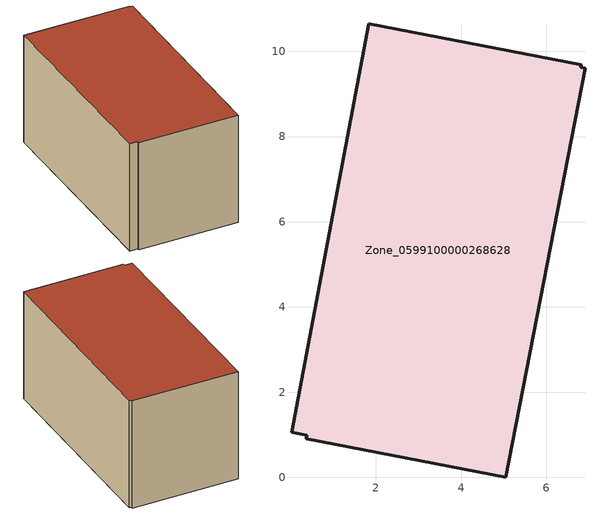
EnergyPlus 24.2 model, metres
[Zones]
Zone_0599100000268628
 floor ground (C_G): 1.83,10.65 6.82,9.69 6.8,9.63 6.91,9.61 5.05,0 0.37,0.9 0.38,0.99 0.02,1.06 z0
 wall outside (C_F): 5.05,0 6.91,9.61 6.8,9.63 6.82,9.69 1.83,10.65 0.02,1.06 0.38,0.99 0.37,0.9 5.05,0 z0:5.4
 roof outside (C_R): 6.82,9.69 1.83,10.65 0.02,1.06 0.38,0.99 0.37,0.9 5.05,0 6.91,9.61 6.8,9.63 z5.4
[BUILDING]
Pand.0599100000268628: North Axis=0; Terrain=City; Loads Convergence Tolerance Value=0.04; Temperature Convergence Tolerance Value=0.4; Solar Distribution=FullExterior; Maximum Number of Warmup Days=25; Minimum Number of Warmup Days=1
[Site:Location]
Rotterdam.The.Hague.AP_ZH_NLD Design_Conditions: Latitude=51.96; Longitude=4.45; Time Zone=1; Elevation=-4.5
[SITE:GROUNDTEMPERATURE:BUILDINGSURFACE]
18, 18, 18, 18, 18, 18, 18, 18, 18, 18, 18, 18
[MATERIAL] Thermal Absorptance=0.9; Solar Absorptance=0.7; Visible Absorptance=0.7
Name | Roughness | Thickness | Conductivity | Density | Specific Heat
G.TI.1946-1964 | MediumSmooth | 0.15 | 1 | 540 | 1210
F.TI.1946-1964 | Rough | 0.3 | 0.857143 | 1920 | 840
R.TI.1946-1964 | MediumRough | 0.2 | 0.277778 | 1500 | 1000
[CONSTRUCTION]
C_G: G.TI.1946-1964
C_F: F.TI.1946-1964
C_R: R.TI.1946-1964
[ZONE]
Zone_0599100000268628: Type=1; Multiplier=1; Ceiling Height=Autocalculate; Volume=Autocalculate; Floor Area=autocalculate; Part of Total Floor Area=Yes
[ZONEINFILTRATION:DESIGNFLOWRATE]
Infil_Zone_0599100000268628: Zone or ZoneList or Space or SpaceList=Zone_0599100000268628; Schedule=AlwaysOn; Design Flow Rate Calculation Method=Flow/Area; Flow Rate per Floor Area=0.003; Constant Term Coefficient=1; Temperature Term Coefficient=0; Velocity Term Coefficient=0; Velocity Squared Term Coefficient=0
[HVACTEMPLATE:ZONE:IDEALLOADSAIRSYSTEM]
Zone_0599100000268628: Maximum Heating Supply Air Temperature=50; Minimum Cooling Supply Air Temperature=13; Maximum Heating Supply Air Humidity Ratio=0.0156; Minimum Cooling Supply Air Humidity Ratio=0.0077; Heating Limit=NoLimit; Cooling Limit=NoLimit; Dehumidification Control Type=ConstantSensibleHeatRatio; Cooling Sensible Heat Ratio=0.7; Dehumidification Setpoint=60; Humidification Control Type=None; Humidification Setpoint=30; Outdoor Air Method=None; Outdoor Air Flow Rate per Person=0.00944; Outdoor Air Flow Rate per Zone Floor Area=0; Outdoor Air Flow Rate per Zone=0; Demand Controlled Ventilation Type=None; Outdoor Air Economizer Type=NoEconomizer; Heat Recovery Type=None; Sensible Heat Recovery Effectiveness=0.7; Latent Heat Recovery Effectiveness=0.65
[ZONECONTROL:THERMOSTAT]
ThermostatControl_Zone_0599100000268628: Zone or ZoneList=Zone_0599100000268628; Control Type Schedule=DualSetpointControlType; Control 1=Thermostat_Zone_0599100000268628; Temperature Difference Between Cutout And Setpoint=0
[THERMOSTATSETPOINT:DUALSETPOINT]
Thermostat_Zone_0599100000268628: Heating Setpoint Temperature Schedule=HeatingSetpoint_Zone_0599100000268628; Cooling Setpoint Temperature Schedule=CoolingSetpoint_Zone_0599100000268628
[SCHEDULE:COMPACT]
HeatingSetpoint_Zone_0599100000268628: Through: 12/31, For: AllDays, Until: 24:00, 21
CoolingSetpoint_Zone_0599100000268628: Through: 12/31, For: AllDays, Until: 24:00, 24
DualSetpointControlType: Through: 12/31, For: AllDays, Until: 24:00, 4
AlwaysOn: Through: 12/31, For: AllDays, Until: 24:00, 1
